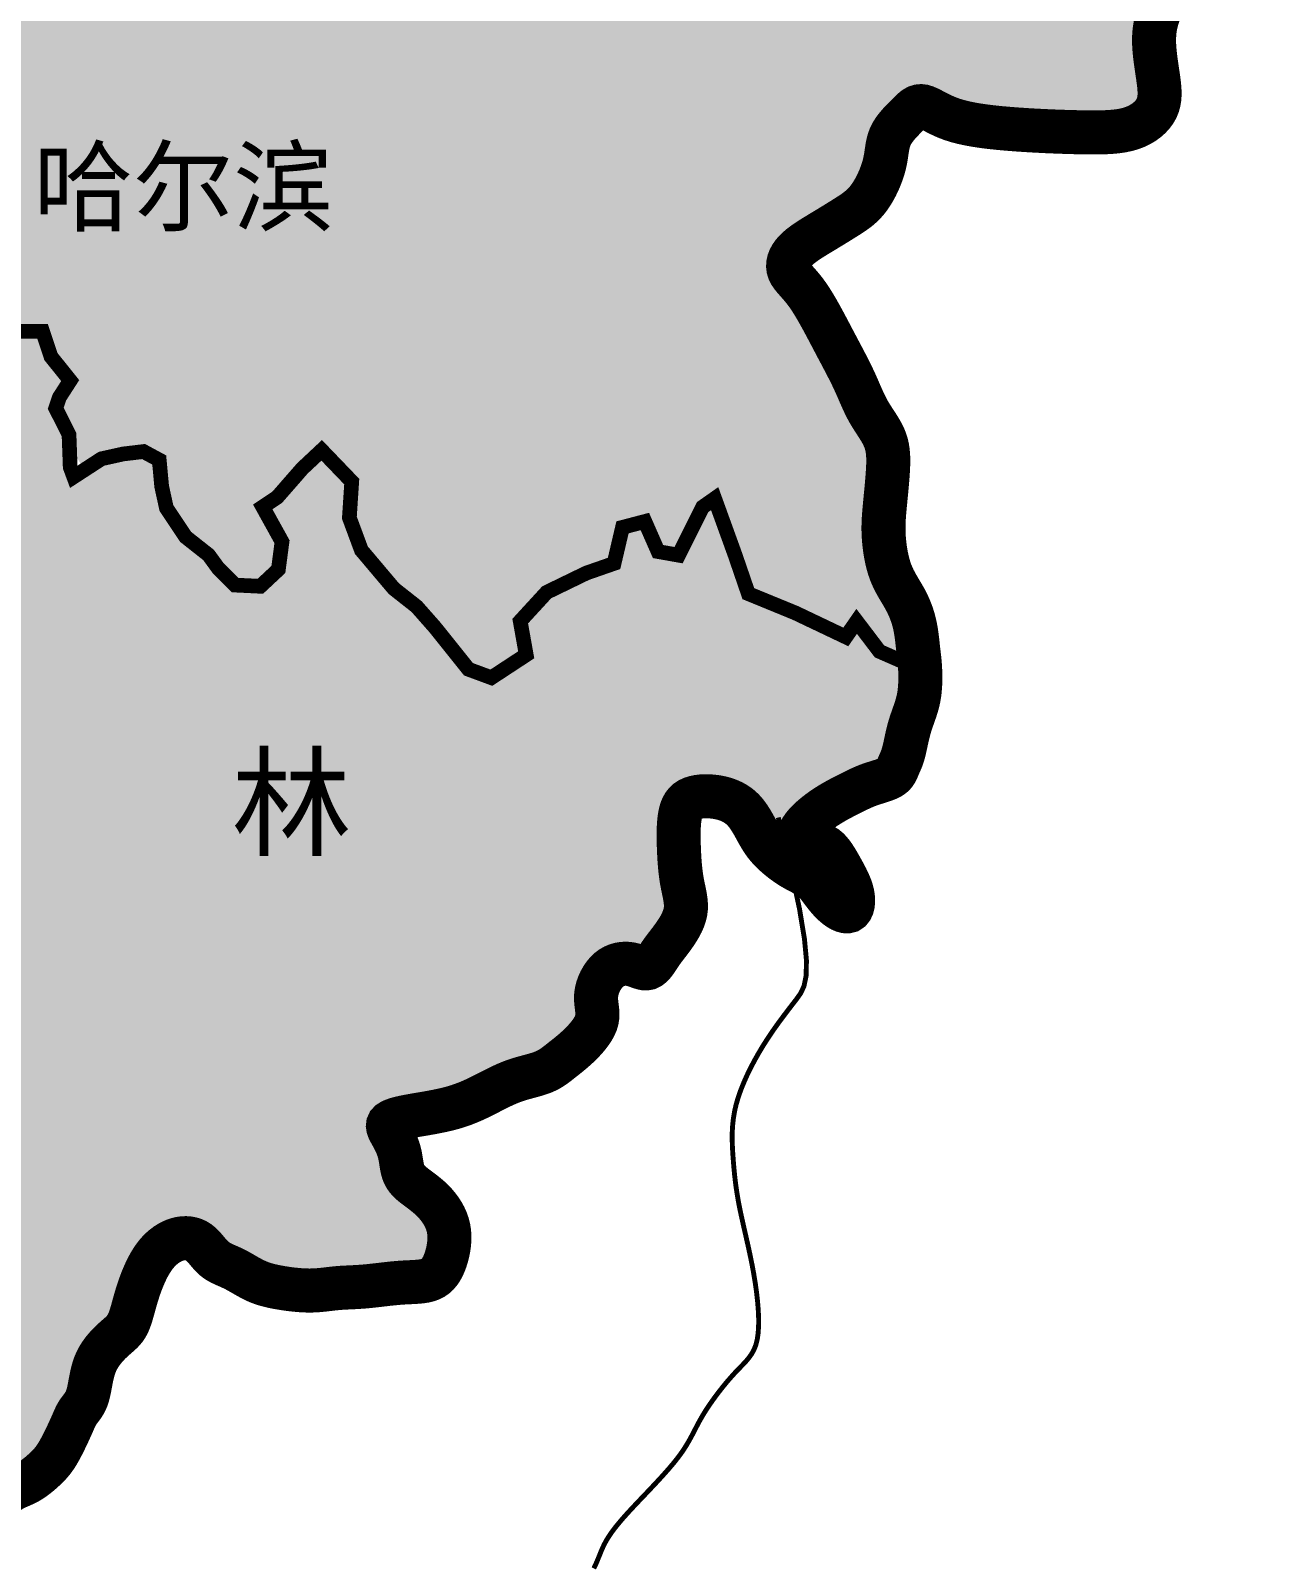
# Model space of a CAD drawing. Extents: x 13573007 to 22079938, y 2388446 to 8397471.
# Drawn here: x 20897008 to 21661062, y 6317948 to 7261167 of the extents above; entities that cross this region are included whole.
import ezdxf

# ---------------------------------------------------------------- set-up
doc = ezdxf.new("R2010")
doc.units = 0
doc.header["$MEASUREMENT"] = 0
doc.linetypes.add('ACAD_ISO05W100', pattern=[34, 24, -3, 0.5, -3, 0.5, -3])
for name, color, linetype in [('1东北综合经济区', 51, 'CONTINUOUS'), ('BOUNDY', 13, 'CONTINUOUS'), ('注记', 7, 'CONTINUOUS'), ('海岸线', 5, 'CONTINUOUS'), ('边界线', 222, 'ACAD_ISO05W100')]:
    doc.layers.add(name, color=color, linetype=linetype)
doc.styles.get("Standard").update_dxf_attribs({"font": 'simhei.ttf'})

msp = doc.modelspace()

# ---------------------------------------------------------------- hatches: boundary and pattern name
at = {"layer": '1东北综合经济区'}
for points in [[(21421748, 6879058), (21405121, 6895202), (21397757, 6891641), (21375043, 6899653), (21361356, 6903417), (21349064, 6909210), (21340257, 6913424), (21331724, 6925884), (21328043, 6941991), (21321392, 6959560), (21314979, 6970481), (21304158, 6952771), (21300220, 6944902), (21293601, 6940804), (21283811, 6942279), (21281186, 6953427), (21274623, 6958673), (21266746, 6958673), (21256901, 6942935), (21254276, 6935065), (21249333, 6929694), (21235898, 6925228), (21208988, 6912769), (21201112, 6901620), (21197831, 6885881), (21194789, 6869816), (21174361, 6865305), (21165572, 6870766), (21159106, 6878668), (21147949, 6889160), (21142041, 6894407), (21134165, 6901620), (21126289, 6911457), (21117757, 6920638), (21111193, 6928507), (21103317, 6939656), (21096275, 6953050), (21095441, 6970478), (21087565, 6993430), (21075134, 7000771), (21060655, 6987528), (21052779, 6980970), (21045577, 6968671), (21046215, 6951460), (21048185, 6933754), (21044246, 6923261), (21034401, 6920638), (21021452, 6922660), (21008804, 6933754), (20992736, 6948211), (20981785, 6969431), (20978297, 6983623), (20972390, 6996083), (20961232, 7002641), (20944167, 7000018), (20933665, 6992804), (20929071, 6992804), (20920758, 7006412), (20917257, 7022315), (20917257, 7030840), (20914661, 7058976), (20910037, 7070843), (20887721, 7076745), (20877220, 7078056), (20858641, 7083354), (20848733, 7084878), (20837839, 7078056), (20826025, 7070187), (20818149, 7068219), (20805679, 7064941), (20781394, 7062317), (20770893, 7068219), (20764329, 7073466), (20760391, 7078056), (20754949, 7092225), (20744101, 7109366), (20723141, 7102891), (20710946, 7095273), (20686938, 7084607), (20674219, 7091570), (20665030, 7096816), (20658467, 7098783), (20658467, 7100095), (20644028, 7090914), (20637631, 7085801), (20618891, 7079783), (20607291, 7083465), (20596621, 7089940), (20585426, 7095832), (20570326, 7104033), (20555464, 7128411), (20548985, 7140600), (20542126, 7163835), (20537044, 7182723), (20531793, 7198462), (20529168, 7205020), (20526139, 7205931), (20505793, 7207899), (20478883, 7200029), (20457880, 7195439), (20441471, 7195439), (20429001, 7195439), (20422305, 7203710), (20418213, 7213420), (20418213, 7223641), (20419747, 7232840), (20438160, 7244082), (20444810, 7251748), (20461688, 7264013), (20473959, 7269644), (20480454, 7277759), (20480101, 7293142), (20477544, 7302852), (20463734, 7308984), (20437259, 7299580), (20421456, 7286415), (20409006, 7278833), (20398904, 7273972), (20384470, 7296874), (20378155, 7309317), (20366043, 7323804), (20349649, 7346466), (20348653, 7361110), (20351210, 7368775), (20374424, 7408587), (20422035, 7467797), (20455971, 7508283), (20494120, 7548424), (20504250, 7555509), (20505769, 7555509), (20514380, 7550955), (20522484, 7537797), (20527704, 7529752), (20535146, 7520591), (20544263, 7518566), (20547302, 7521603), (20549835, 7526663), (20550341, 7541339), (20549328, 7554497), (20548552, 7568948), (20534653, 7630221), (20563480, 7688225), (20584576, 7716009), (20582332, 7833968), (20598216, 7882094), (20605823, 7904588), (20610376, 7924808), (20619002, 7949252), (20625583, 7978960), (20627706, 7992117), (20624946, 8003364), (20618365, 8016097), (20587793, 8045169), (20549957, 8084927), (20535732, 8087686), (20524480, 8084291), (20495763, 8053927), (20485248, 8041806), (20475694, 8035015), (20466140, 8031832), (20450854, 8026739), (20410940, 8023556), (20392682, 8023344), (20378033, 8019100), (20370602, 8014856), (20353578, 8004339), (20344700, 8001062), (20334722, 8003397), (20323174, 8009700), (20313337, 8019975), (20303947, 8025783), (20296794, 8036058), (20295625, 8048422), (20287851, 8070457), (20284721, 8081179), (20277028, 8108193), (20269874, 8124723), (20266744, 8148847), (20266744, 8151527), (20255119, 8158228), (20236340, 8158228), (20222479, 8165823), (20212642, 8169397), (20202358, 8170290), (20191180, 8167610), (20175531, 8157335), (20163906, 8153314), (20146792, 8159190), (20140145, 8163836), (20131540, 8169481), (20134498, 8185608), (20140145, 8199047), (20159776, 8231839), (20152605, 8248092), (20141271, 8276408), (20135550, 8292125), (20137695, 8297126), (20144446, 8309733), (20160441, 8317256), (20180199, 8323839), (20203251, 8330893), (20226774, 8331363), (20250296, 8335125), (20266291, 8339827), (20285579, 8345470), (20292166, 8347350), (20299222, 8350172), (20311454, 8350172), (20321804, 8352993), (20337328, 8351582), (20347678, 8351112), (20358499, 8345470), (20376846, 8342648), (20392371, 8339827), (20398342, 8334954), (20405543, 8330422), (20415893, 8326661), (20427061, 8324995), (20440541, 8319137), (20448746, 8313865), (20461054, 8315037), (20468087, 8315622), (20478608, 8317231), (20486533, 8319465), (20505025, 8315809), (20512341, 8311341), (20528191, 8304841), (20542619, 8298138), (20550951, 8291029), (20558876, 8285952), (20565582, 8282702), (20573304, 8277015), (20584277, 8272749), (20585293, 8267468), (20582059, 8264050), (20582059, 8258426), (20584522, 8250691), (20586985, 8246824), (20596876, 8241267), (20603379, 8238626), (20608256, 8234970), (20615775, 8227455), (20620042, 8221971), (20624309, 8217909), (20624309, 8212628), (20628577, 8202675), (20630609, 8194957), (20633877, 8190744), (20646962, 8183859), (20647287, 8174112), (20645987, 8166639), (20648587, 8158841), (20651838, 8150393), (20653229, 8144339), (20658506, 8137660), (20669716, 8125700), (20677843, 8119851), (20680769, 8114328), (20688245, 8109129), (20690846, 8098732), (20695722, 8094508), (20702548, 8082811), (20703198, 8073389), (20705064, 8061393), (20715602, 8057052), (20716323, 8042409), (20717731, 8032214), (20719842, 8025886), (20722305, 8019910), (20729614, 8011004), (20736832, 8003576), (20743416, 7997762), (20751157, 7991786), (20764017, 7981630), (20767189, 7976729), (20773823, 7966640), (20776707, 7954821), (20777194, 7937295), (20781610, 7928011), (20787089, 7917345), (20794011, 7911580), (20800068, 7907832), (20803817, 7903220), (20810450, 7895725), (20811893, 7886500), (20812181, 7873240), (20814777, 7865745), (20813500, 7859412), (20818814, 7851043), (20819680, 7845854), (20828043, 7832882), (20835350, 7824409), (20842560, 7817202), (20850855, 7807232), (20862818, 7801607), (20870536, 7804806), (20880375, 7804451), (20896495, 7806010), (20910015, 7806530), (20928218, 7806248), (20935428, 7811437), (20946099, 7813743), (20959077, 7808266), (20978978, 7799041), (21000320, 7792411), (21013875, 7794717), (21024835, 7796158), (21034641, 7798176), (21040986, 7805095), (21058578, 7790681), (21070115, 7782898), (21083958, 7772520), (21100123, 7755746), (21134605, 7740981), (21145160, 7738871), (21157474, 7742356), (21169010, 7740626), (21180258, 7738897), (21178102, 7729653), (21177750, 7719810), (21178454, 7714185), (21184873, 7700557), (21189199, 7695656), (21194390, 7694215), (21205926, 7689026), (21213425, 7682395), (21217751, 7669135), (21216309, 7657892), (21216309, 7650397), (21217463, 7643190), (21216021, 7637137), (21217174, 7630795), (21221500, 7622435), (21228711, 7612634), (21238517, 7599661), (21247215, 7587154), (21257886, 7579082), (21267980, 7573029), (21277498, 7571587), (21285285, 7572740), (21295379, 7575335), (21312395, 7581389), (21323643, 7582830), (21338929, 7586001), (21355080, 7589748), (21368635, 7594073), (21388824, 7598685), (21398918, 7605027), (21413915, 7606180), (21424010, 7609351), (21434847, 7616053), (21441769, 7620089), (21444648, 7627507), (21443500, 7647186), (21452440, 7653817), (21460227, 7661312), (21475801, 7674861), (21483300, 7682644), (21491087, 7686680), (21506950, 7690716), (21511276, 7692445), (21516179, 7693598), (21525119, 7702535), (21535791, 7708877), (21544154, 7715507), (21553383, 7721561), (21560017, 7730497), (21564920, 7734245), (21569823, 7738569), (21574437, 7744911), (21589248, 7752493), (21602227, 7762006), (21614051, 7762582), (21629625, 7768924), (21642027, 7769501), (21637341, 7755360), (21631359, 7744813), (21629248, 7737079), (21628896, 7726532), (21626433, 7707549), (21634528, 7698586), (21640585, 7694550), (21648949, 7688785), (21659331, 7675524), (21661062, 7663417), (21660774, 7649580), (21653275, 7638049), (21642892, 7627095), (21637124, 7624789), (21629566, 7616917), (21624991, 7611644), (21620769, 7605316), (21619819, 7594339), (21624151, 7588107), (21621838, 7582520), (21623280, 7568971), (21625011, 7559746), (21623569, 7550522), (21619531, 7546774), (21619819, 7535243), (21623569, 7514488), (21624434, 7503533), (21622415, 7491138), (21619999, 7470056), (21617692, 7452994), (21621845, 7441465), (21624613, 7429476), (21621383, 7423481), (21619999, 7411491), (21618615, 7399502), (21618615, 7388896), (21614463, 7375984), (21609388, 7369989), (21608465, 7358461), (21603390, 7345088), (21602468, 7336787), (21600622, 7326642), (21599700, 7300819), (21591395, 7288829), (21579471, 7268636), (21585014, 7249307), (21585014, 7235292), (21581324, 7214637), (21567301, 7207998), (21540733, 7201359), (21515640, 7206523), (21489810, 7210211), (21454385, 7216112), (21441101, 7220538), (21433721, 7215375), (21418961, 7193245), (21414533, 7165214), (21387964, 7150461), (21370990, 7134970), (21363610, 7125380), (21359920, 7112102), (21373204, 7086284), (21380584, 7075957), (21395344, 7055302), (21399772, 7038336), (21411374, 7026215), (21416747, 6994076), (21420326, 6978273), (21410282, 6962524), (21419588, 6950242), (21415159, 6936964), (21421064, 6928850), (21429920, 6912621), (21434348, 6891967), (21439800, 6869799)], [(20872656, 6382283), (20852045, 6407723), (20831433, 6445276), (20819309, 6470716), (20805972, 6497366), (20797485, 6519172), (20797485, 6547034), (20805972, 6562782), (20776874, 6562782), (20764750, 6583376), (20747776, 6631832), (20730801, 6651214), (20716052, 6688839), (20704545, 6709092), (20697041, 6706842), (20684533, 6679588), (20670098, 6666282), (20660268, 6676838), (20639005, 6716093), (20605735, 6727845), (20591726, 6744847), (20573715, 6753598), (20562208, 6724844), (20553703, 6737596), (20541946, 6768850), (20525814, 6806077), (20500798, 6849333), (20487290, 6871336), (20470029, 6893339), (20444014, 6879837), (20427503, 6867835), (20399236, 6853083), (20383226, 6862335), (20373470, 6888838), (20358923, 6907207), (20344414, 6943712), (20339870, 6979062), (20345373, 7018817), (20331365, 7059573), (20316856, 7083826), (20294092, 7094578), (20294331, 7125830), (20304026, 7137453), (20340938, 7114251), (20360253, 7116144), (20389718, 7103499), (20405728, 7121001), (20405978, 7159507), (20416480, 7174260), (20427949, 7188223), (20464764, 7194762), (20481017, 7200821), (20495072, 7202828), (20500426, 7203496), (20509796, 7206171), (20523452, 7209544), (20531214, 7198147), (20533221, 7186110), (20537934, 7177548), (20537906, 7167385), (20543261, 7152005), (20548985, 7140600), (20556988, 7124221), (20558655, 7117231), (20576056, 7099844), (20585426, 7095832), (20602158, 7085801), (20618891, 7079783), (20627592, 7080452), (20637631, 7085801), (20649009, 7091820), (20652355, 7095163), (20658379, 7097170), (20671096, 7090482), (20678458, 7084464), (20690505, 7085133), (20704560, 7091820), (20719954, 7100513), (20737622, 7107842), (20744101, 7109366), (20757112, 7077004), (20767821, 7068311), (20779199, 7064298), (20792585, 7059617), (20810656, 7060955), (20817349, 7066304), (20829396, 7072323), (20836089, 7078341), (20850818, 7085117), (20866207, 7078341), (20877585, 7077673), (20899671, 7073660), (20905026, 7071654), (20914396, 7056274), (20919081, 7050255), (20916747, 7036287), (20916404, 7028856), (20915856, 7022633), (20919081, 7006119), (20922427, 6995420), (20925252, 6990324), (20940217, 6999821), (20955656, 7001245), (20969908, 7000533), (20977309, 6985389), (20978648, 6977364), (20987349, 6957971), (20992736, 6948211), (21005420, 6938579), (21013451, 6931223), (21021452, 6922660), (21044238, 6922529), (21049593, 6929216), (21049593, 6937910), (21049593, 6948609), (21045577, 6959978), (21045577, 6968671), (21051601, 6977364), (21062979, 6988733), (21075134, 7000771), (21082679, 6993891), (21090041, 6986535), (21091380, 6977842), (21092049, 6969148), (21093388, 6959786), (21096065, 6947749), (21103876, 6933344), (21121498, 6915651), (21131843, 6905903), (21143585, 6892245), (21154963, 6879540), (21175786, 6865068), (21187663, 6867679), (21197128, 6873521), (21198467, 6883552), (21202482, 6903614), (21210514, 6911638), (21226380, 6920386), (21240394, 6927271), (21249333, 6929694), (21262719, 6949087), (21263388, 6953768), (21269412, 6959786), (21282128, 6948418), (21283811, 6942279), (21293601, 6940804), (21300199, 6945074), (21310238, 6962461), (21314979, 6970481), (21320442, 6964546), (21324293, 6948418), (21328043, 6941991), (21333664, 6923007), (21335671, 6916988), (21344624, 6911442), (21361356, 6903417), (21374742, 6902080), (21397757, 6891641), (21406784, 6894253), (21414230, 6884693), (21426947, 6876000), (21440241, 6869532), (21428286, 6840558), (21428286, 6827183), (21425318, 6815196), (21418212, 6805607), (21396829, 6801103), (21381435, 6796422), (21368049, 6785722), (21359587, 6766898), (21346796, 6770094), (21330097, 6795309), (21309134, 6801701), (21299896, 6798505), (21294211, 6792112), (21288171, 6783944), (21284618, 6775421), (21285684, 6761571), (21286394, 6744524), (21290303, 6729609), (21289947, 6723571), (21284263, 6710432), (21274314, 6697292), (21266853, 6696936), (21259391, 6695871), (21248811, 6697129), (21243758, 6690189), (21240205, 6682731), (21234875, 6673498), (21235941, 6666040), (21236652, 6656096), (21228480, 6645087), (21218531, 6638339), (21202187, 6628396), (21188217, 6624349), (21156951, 6609433), (21137764, 6605171), (21118933, 6600555), (21110761, 6593452), (21109215, 6589391), (21109925, 6578381), (21114899, 6569503), (21116676, 6559559), (21120229, 6551036), (21125559, 6546775), (21131243, 6540737), (21142258, 6527597), (21146166, 6514457), (21137994, 6501673), (21123782, 6500252), (21103174, 6497056), (21086120, 6497056), (21064802, 6495990), (21054143, 6495635), (21035667, 6502383), (21021099, 6511261), (21005821, 6525822), (20993386, 6525111), (20987346, 6526177), (20981305, 6526177), (20974555, 6523691), (20967093, 6517298), (20962474, 6509841), (20957500, 6502383), (20955368, 6494215), (20951105, 6480009), (20945775, 6464383), (20936182, 6457991), (20929431, 6449468), (20926944, 6438103), (20924102, 6425674), (20917351, 6416795), (20912596, 6400651), (20903714, 6386801), (20887370, 6373661), (20879198, 6379753), (20871166, 6383765)]]:
    msp.add_hatch(color=256, dxfattribs=at).paths.add_polyline_path(points)

# ---------------------------------------------------------------- linework, layer by layer
at = {"layer": 'BOUNDY', "linetype": 'Continuous', "ltscale": 5, "const_width": 27075, "flags": 128}
msp.add_lwpolyline([(20882058, 6362031), (20883719, 6363310), (20885334, 6364356), (20886912, 6365223), (20888464, 6365963), (20889998, 6366628), (20891525, 6367273), (20893055, 6367949), (20894597, 6368710), (20896156, 6369596), (20897722, 6370596), (20899279, 6371687), (20900811, 6372846), (20902303, 6374052), (20903739, 6375280), (20905103, 6376508), (20906381, 6377712), (20907562, 6378879), (20908659, 6380031), (20909691, 6381196), (20910676, 6382405), (20911632, 6383687), (20912578, 6385073), (20913533, 6386593), (20914515, 6388276), (20915536, 6390140), (20916583, 6392144), (20917635, 6394236), (20918673, 6396364), (20919677, 6398475), (20920627, 6400516), (20921503, 6402435), (20922285, 6404180), (20922960, 6405711), (20923546, 6407045), (20924067, 6408215), (20924547, 6409251), (20925010, 6410185), (20925481, 6411048), (20925983, 6411871), (20926542, 6412685), (20927174, 6413522), (20927865, 6414409), (20928595, 6415376), (20929341, 6416449), (20930083, 6417658), (20930801, 6419030), (20931471, 6420593), (20932075, 6422375), (20932599, 6424392), (20933067, 6426609), (20933515, 6428977), (20933974, 6431451), (20934479, 6433980), (20935062, 6436519), (20935759, 6439020), (20936601, 6441434), (20937613, 6443722), (20938773, 6445876), (20940050, 6447896), (20941414, 6449781), (20942833, 6451531), (20944276, 6453145), (20945713, 6454624), (20947111, 6455966), (20948445, 6457178), (20949709, 6458287), (20950901, 6459324), (20952020, 6460323), (20953065, 6461317), (20954034, 6462337), (20954926, 6463418), (20955739, 6464591), (20956475, 6465881), (20957143, 6467284), (20957754, 6468786), (20958319, 6470375), (20958850, 6472038), (20959358, 6473763), (20959855, 6475535), (20960352, 6477343), (20960860, 6479177), (20961386, 6481036), (20961938, 6482924), (20962522, 6484843), (20963147, 6486796), (20963818, 6488787), (20964543, 6490817), (20965330, 6492890), (20966184, 6495004), (20967107, 6497141), (20968102, 6499278), (20969170, 6501393), (20970313, 6503462), (20971531, 6505463), (20972826, 6507374), (20974201, 6509171), (20975654, 6510834), (20977177, 6512357), (20978761, 6513735), (20980394, 6514964), (20982068, 6516038), (20983771, 6516955), (20985493, 6517709), (20987225, 6518297), (20988956, 6518713), (20990675, 6518956), (20992371, 6519021), (20994031, 6518907), (20995646, 6518611), (20997204, 6518129), (20998693, 6517460), (21000103, 6516600), (21001426, 6515554), (21002679, 6514359), (21003880, 6513058), (21005051, 6511696), (21006210, 6510317), (21007379, 6508964), (21008577, 6507683), (21009823, 6506517), (21011135, 6505497), (21012508, 6504607), (21013935, 6503816), (21015410, 6503094), (21016924, 6502413), (21018471, 6501741), (21020044, 6501050), (21021634, 6500308), (21023235, 6499496), (21024845, 6498624), (21026459, 6497712), (21028077, 6496781), (21029694, 6495850), (21031309, 6494939), (21032918, 6494068), (21034520, 6493257), (21036115, 6492521), (21037720, 6491857), (21039357, 6491256), (21041047, 6490709), (21042811, 6490208), (21044670, 6489743), (21046645, 6489307), (21048758, 6488891), (21051020, 6488488), (21053407, 6488108), (21055884, 6487758), (21058418, 6487449), (21060975, 6487192), (21063521, 6486995), (21066021, 6486870), (21068442, 6486826), (21070759, 6486869), (21072980, 6486986), (21075122, 6487160), (21077201, 6487373), (21079234, 6487610), (21081239, 6487852), (21083232, 6488083), (21085230, 6488285), (21087250, 6488447), (21089303, 6488576), (21091400, 6488685), (21093555, 6488786), (21095778, 6488894), (21098081, 6489019), (21100475, 6489176), (21102972, 6489377), (21105578, 6489630), (21108274, 6489924), (21111036, 6490243), (21113840, 6490573), (21116660, 6490897), (21119474, 6491199), (21122255, 6491465), (21124981, 6491679), (21127628, 6491833), (21130183, 6491953), (21132635, 6492074), (21134973, 6492229), (21137186, 6492452), (21139261, 6492778), (21141189, 6493240), (21142957, 6493873), (21144558, 6494703), (21146001, 6495732), (21147300, 6496950), (21148466, 6498353), (21149514, 6499932), (21150455, 6501680), (21151303, 6503591), (21152070, 6505658), (21152765, 6507869), (21153370, 6510202), (21153864, 6512629), (21154226, 6515123), (21154434, 6517656), (21154466, 6520202), (21154301, 6522734), (21153917, 6525224), (21153300, 6527648), (21152465, 6529997), (21151436, 6532262), (21150235, 6534438), (21148886, 6536517), (21147412, 6538491), (21145835, 6540355), (21144179, 6542100), (21142468, 6543723), (21140729, 6545233), (21138991, 6546640), (21137282, 6547956), (21135630, 6549193), (21134064, 6550362), (21132612, 6551474), (21131302, 6552540), (21130156, 6553573), (21129166, 6554586), (21128319, 6555594), (21127599, 6556610), (21126994, 6557649), (21126488, 6558725), (21126067, 6559853), (21125718, 6561045), (21125425, 6562313), (21125171, 6563647), (21124941, 6565036), (21124716, 6566466), (21124480, 6567924), (21124215, 6569399), (21123905, 6570876), (21123532, 6572344), (21123085, 6573791), (21122571, 6575212), (21122002, 6576601), (21121392, 6577954), (21120753, 6579268), (21120097, 6580537), (21119439, 6581757), (21118789, 6582924), (21118166, 6584034), (21117605, 6585086), (21117147, 6586082), (21116830, 6587019), (21116697, 6587900), (21116786, 6588725), (21117137, 6589492), (21117792, 6590203), (21118780, 6590859), (21120090, 6591468), (21121704, 6592037), (21123600, 6592575), (21125758, 6593090), (21128159, 6593591), (21130783, 6594087), (21133609, 6594585), (21136614, 6595095), (21139766, 6595631), (21143028, 6596207), (21146366, 6596836), (21149742, 6597534), (21153123, 6598314), (21156472, 6599190), (21159753, 6600178), (21162936, 6601283), (21166010, 6602485), (21168971, 6603756), (21171811, 6605066), (21174526, 6606388), (21177111, 6607692), (21179559, 6608951), (21181865, 6610137), (21184030, 6611226), (21186075, 6612221), (21188026, 6613131), (21189910, 6613964), (21191755, 6614728), (21193587, 6615433), (21195432, 6616086), (21197318, 6616697), (21199263, 6617273), (21201250, 6617826), (21203253, 6618368), (21205247, 6618910), (21207207, 6619463), (21209106, 6620040), (21210920, 6620650), (21212623, 6621306), (21214198, 6622017), (21215660, 6622783), (21217035, 6623599), (21218345, 6624465), (21219617, 6625375), (21220873, 6626329), (21222138, 6627322), (21223437, 6628352), (21224788, 6629418), (21226191, 6630527), (21227640, 6631687), (21229129, 6632906), (21230653, 6634194), (21232204, 6635559), (21233778, 6637010), (21235369, 6638555), (21236964, 6640198), (21238531, 6641928), (21240029, 6643728), (21241421, 6645583), (21242667, 6647475), (21243726, 6649389), (21244562, 6651308), (21245133, 6653216), (21245418, 6655102), (21245470, 6656973), (21245355, 6658842), (21245143, 6660721), (21244903, 6662623), (21244703, 6664559), (21244612, 6666543), (21244699, 6668587), (21245017, 6670694), (21245563, 6672831), (21246316, 6674958), (21247257, 6677031), (21248368, 6679010), (21249628, 6680853), (21251019, 6682517), (21252521, 6683962), (21254114, 6685155), (21255778, 6686101), (21257490, 6686813), (21259230, 6687306), (21260976, 6687595), (21262705, 6687692), (21264398, 6687613), (21266031, 6687372), (21267588, 6686989), (21269069, 6686516), (21270478, 6686012), (21271820, 6685534), (21273099, 6685142), (21274319, 6684893), (21275485, 6684846), (21276601, 6685059), (21277672, 6685572), (21278699, 6686352), (21279687, 6687345), (21280638, 6688499), (21281555, 6689761), (21282440, 6691079), (21283297, 6692401), (21284128, 6693673), (21284939, 6694858), (21285743, 6695977), (21286555, 6697064), (21287392, 6698156), (21288269, 6699289), (21289202, 6700496), (21290207, 6701815), (21291300, 6703280), (21292484, 6704917), (21293724, 6706712), (21294970, 6708640), (21296173, 6710678), (21297285, 6712800), (21298258, 6714984), (21299042, 6717204), (21299590, 6719437), (21299867, 6721664), (21299904, 6723891), (21299743, 6726129), (21299429, 6728390), (21299006, 6730686), (21298519, 6733026), (21298011, 6735424), (21297526, 6737891), (21297100, 6740433), (21296736, 6743043), (21296429, 6745707), (21296173, 6748412), (21295962, 6751147), (21295792, 6753896), (21295656, 6756649), (21295549, 6759392), (21295468, 6762111), (21295419, 6764789), (21295410, 6767407), (21295451, 6769946), (21295550, 6772389), (21295714, 6774717), (21295954, 6776911), (21296277, 6778953), (21296693, 6780827), (21297218, 6782532), (21297869, 6784069), (21298662, 6785440), (21299614, 6786645), (21300743, 6787687), (21302064, 6788566), (21303596, 6789284), (21305345, 6789844), (21307281, 6790249), (21309365, 6790507), (21311556, 6790622), (21313816, 6790600), (21316105, 6790447), (21318382, 6790169), (21320609, 6789771), (21322752, 6789257), (21324803, 6788627), (21326761, 6787877), (21328624, 6787005), (21330390, 6786008), (21332057, 6784883), (21333625, 6783627), (21335091, 6782238), (21336455, 6780718), (21337727, 6779089), (21338915, 6777381), (21340030, 6775622), (21341082, 6773841), (21342082, 6772064), (21343038, 6770322), (21343961, 6768642), (21344863, 6767046), (21345760, 6765528), (21346667, 6764075), (21347604, 6762674), (21348585, 6761314), (21349629, 6759980), (21350753, 6758661), (21351974, 6757343), (21353302, 6756019), (21354723, 6754697), (21356215, 6753393), (21357757, 6752121), (21359328, 6750893), (21360906, 6749726), (21362471, 6748633), (21364001, 6747627), (21365479, 6746720), (21366898, 6745900), (21368258, 6745154), (21369558, 6744468), (21370794, 6743828), (21371967, 6743218), (21373073, 6742625), (21374112, 6742035), (21375085, 6741433), (21376003, 6740805), (21376880, 6740138), (21377731, 6739416), (21378571, 6738627), (21379413, 6737755), (21380272, 6736786), (21381162, 6735708), (21382096, 6734511), (21383076, 6733217), (21384105, 6731851), (21385184, 6730442), (21386313, 6729016), (21387496, 6727600), (21388732, 6726221), (21390024, 6724905), (21391369, 6723681), (21392743, 6722577), (21394120, 6721624), (21395473, 6720852), (21396776, 6720290), (21398001, 6719968), (21399121, 6719917), (21400109, 6720166), (21400944, 6720735), (21401618, 6721596), (21402129, 6722714), (21402478, 6724052), (21402661, 6725571), (21402676, 6727237), (21402523, 6729010), (21402199, 6730855), (21401707, 6732739), (21401064, 6734653), (21400292, 6736589), (21399412, 6738542), (21398447, 6740507), (21397418, 6742477), (21396346, 6744447), (21395253, 6746412), (21394157, 6748360), (21393055, 6750267), (21391943, 6752103), (21390815, 6753838), (21389664, 6755441), (21388484, 6756883), (21387271, 6758134), (21386018, 6759164), (21384723, 6759956), (21383393, 6760543), (21382040, 6760971), (21380675, 6761285), (21379311, 6761530), (21377957, 6761754), (21376625, 6762000), (21375326, 6762315), (21374078, 6762738), (21372921, 6763279), (21371900, 6763943), (21371061, 6764734), (21370450, 6765655), (21370113, 6766712), (21370096, 6767908), (21370444, 6769247), (21371188, 6770728), (21372295, 6772325), (21373715, 6774007), (21375401, 6775743), (21377304, 6777502), (21379374, 6779252), (21381564, 6780961), (21383824, 6782600), (21386112, 6784143), (21388401, 6785587), (21390673, 6786937), (21392908, 6788199), (21395086, 6789375), (21397187, 6790470), (21399192, 6791489), (21401081, 6792435), (21402841, 6793314), (21404493, 6794130), (21406063, 6794890), (21407578, 6795599), (21409064, 6796262), (21410548, 6796885), (21412058, 6797473), (21413620, 6798033), (21415250, 6798570), (21416923, 6799094), (21418605, 6799615), (21420259, 6800142), (21421850, 6800687), (21423342, 6801259), (21424701, 6801867), (21425890, 6802523), (21426885, 6803233), (21427703, 6803992), (21428374, 6804791), (21428925, 6805621), (21429385, 6806474), (21429782, 6807341), (21430145, 6808214), (21430503, 6809083), (21430878, 6809947), (21431271, 6810823), (21431679, 6811736), (21432096, 6812710), (21432520, 6813769), (21432944, 6814938), (21433366, 6816241), (21433781, 6817702), (21434186, 6819337), (21434591, 6821127), (21435004, 6823046), (21435436, 6825066), (21435897, 6827159), (21436396, 6829301), (21436945, 6831462), (21437553, 6833616), (21438224, 6835743), (21438942, 6837849), (21439682, 6839946), (21440423, 6842048), (21441141, 6844167), (21441813, 6846316), (21442417, 6848508), (21442929, 6850756), (21443332, 6853065), (21443632, 6855412), (21443840, 6857767), (21443969, 6860102), (21444028, 6862385), (21444030, 6864586), (21443987, 6866676), (21443909, 6868625), (21443807, 6870414), (21443685, 6872067), (21443546, 6873620), (21443393, 6875109), (21443228, 6876569), (21443055, 6878036), (21442877, 6879546), (21442695, 6881135), (21442511, 6882828), (21442319, 6884618), (21442110, 6886489), (21441874, 6888421), (21441605, 6890400), (21441291, 6892407), (21440927, 6894425), (21440501, 6896438), (21440008, 6898431), (21439445, 6900404), (21438810, 6902358), (21438103, 6904298), (21437324, 6906224), (21436470, 6908139), (21435541, 6910046), (21434535, 6911948), (21433457, 6913848), (21432325, 6915762), (21431163, 6917705), (21429995, 6919694), (21428844, 6921746), (21427734, 6923876), (21426690, 6926103), (21425734, 6928441), (21424885, 6930900), (21424143, 6933454), (21423502, 6936070), (21422957, 6938716), (21422502, 6941357), (21422131, 6943962), (21421840, 6946497), (21421623, 6948928), (21421475, 6951235), (21421390, 6953446), (21421365, 6955600), (21421396, 6957737), (21421477, 6959897), (21421606, 6962119), (21421778, 6964444), (21421987, 6966911), (21422231, 6969547), (21422498, 6972328), (21422779, 6975217), (21423065, 6978177), (21423345, 6981171), (21423609, 6984163), (21423848, 6987115), (21424051, 6989990), (21424207, 6992759), (21424298, 6995424), (21424303, 6997992), (21424202, 7000472), (21423976, 7002872), (21423604, 7005201), (21423066, 7007468), (21422343, 7009680), (21421424, 7011848), (21420336, 7013983), (21419117, 7016098), (21417804, 7018206), (21416433, 7020319), (21415044, 7022451), (21413671, 7024613), (21412353, 7026820), (21411118, 7029081), (21409953, 7031398), (21408836, 7033768), (21407748, 7036191), (21406665, 7038666), (21405567, 7041189), (21404433, 7043762), (21403240, 7046381), (21401971, 7049049), (21400622, 7051780), (21399193, 7054590), (21397685, 7057497), (21396096, 7060518), (21394427, 7063669), (21392678, 7066969), (21390848, 7070433), (21388941, 7074064), (21386971, 7077808), (21384954, 7081594), (21382909, 7085354), (21380853, 7089016), (21378803, 7092512), (21376775, 7095772), (21374789, 7098727), (21372861, 7101326), (21371020, 7103602), (21369293, 7105609), (21367709, 7107397), (21366297, 7109021), (21365083, 7110533), (21364098, 7111985), (21363368, 7113430), (21362917, 7114910), (21362742, 7116425), (21362835, 7117967), (21363187, 7119523), (21363790, 7121086), (21364635, 7122644), (21365714, 7124187), (21367019, 7125706), (21368537, 7127193), (21370242, 7128648), (21372104, 7130075), (21374093, 7131476), (21376178, 7132854), (21378330, 7134213), (21380519, 7135554), (21382714, 7136881), (21384890, 7138196), (21387039, 7139499), (21389155, 7140788), (21391235, 7142060), (21393275, 7143316), (21395271, 7144553), (21397218, 7145769), (21399112, 7146964), (21400951, 7148142), (21402735, 7149328), (21404469, 7150558), (21406154, 7151862), (21407795, 7153275), (21409393, 7154829), (21410952, 7156556), (21412475, 7158491), (21413961, 7160652), (21415394, 7163008), (21416758, 7165516), (21418031, 7168131), (21419197, 7170809), (21420235, 7173505), (21421128, 7176175), (21421857, 7178776), (21422415, 7181272), (21422843, 7183662), (21423193, 7185955), (21423519, 7188161), (21423873, 7190287), (21424307, 7192341), (21424875, 7194334), (21425630, 7196273), (21426606, 7198164), (21427777, 7200003), (21429095, 7201782), (21430516, 7203494), (21431994, 7205132), (21433483, 7206688), (21434938, 7208156), (21436313, 7209527), (21437576, 7210793), (21438749, 7211929), (21439864, 7212911), (21440957, 7213714), (21442062, 7214311), (21443214, 7214678), (21444445, 7214789), (21445791, 7214618), (21447282, 7214153), (21448940, 7213434), (21450780, 7212513), (21452820, 7211443), (21455077, 7210276), (21457567, 7209066), (21460307, 7207864), (21463316, 7206723), (21466606, 7205687), (21470182, 7204755), (21474046, 7203921), (21478198, 7203174), (21482641, 7202507), (21487375, 7201911), (21492402, 7201378), (21497724, 7200898), (21503327, 7200465), (21509139, 7200076), (21515074, 7199734), (21521044, 7199436), (21526963, 7199185), (21532744, 7198979), (21538300, 7198819), (21543544, 7198704), (21548410, 7198640), (21552905, 7198641), (21557059, 7198727), (21560899, 7198920), (21564455, 7199237), (21567754, 7199700), (21570824, 7200328), (21573695, 7201141), (21576387, 7202152), (21578894, 7203350), (21581201, 7204715), (21583293, 7206229), (21585158, 7207875), (21586781, 7209633), (21588147, 7211485), (21589243, 7213413), (21590062, 7215400), (21590628, 7217444), (21590972, 7219542), (21591125, 7221692), (21591119, 7223894), (21590984, 7226145), (21590753, 7228444), (21590457, 7230790), (21590123, 7233180), (21589769, 7235604), (21589406, 7238053), (21589048, 7240517), (21588708, 7242984), (21588399, 7245444), (21588133, 7247888), (21587925, 7250305), (21587786, 7252688), (21587730, 7255046), (21587769, 7257391), (21587914, 7259736), (21588179, 7262092), (21588576, 7264473), (21589117, 7266889), (21589815, 7269354), (21590676, 7271873), (21591677, 7274426), (21592790, 7276988)], dxfattribs=at)
at = {"layer": '海岸线', "linetype": 'Continuous', "ltscale": 5, "const_width": 3000, "flags": 128}
msp.add_lwpolyline([(21243246, 6316048), (21244436, 6318525), (21245499, 6320999), (21246495, 6323469), (21247485, 6325935), (21248530, 6328395), (21249692, 6330849), (21251024, 6333302), (21252552, 6335782), (21254296, 6338325), (21256276, 6340965), (21258510, 6343739), (21261019, 6346680), (21263821, 6349825), (21266937, 6353207), (21270365, 6356846), (21274026, 6360693), (21277820, 6364684), (21281648, 6368755), (21285409, 6372840), (21289004, 6376876), (21292333, 6380797), (21295297, 6384539), (21297827, 6388056), (21299984, 6391380), (21301857, 6394560), (21303540, 6397646), (21305123, 6400688), (21306698, 6403735), (21308355, 6406837), (21310188, 6410045), (21312262, 6413390), (21314553, 6416831), (21317010, 6420311), (21319583, 6423772), (21322222, 6427156), (21324879, 6430404), (21327502, 6433458), (21330042, 6436260), (21332453, 6438780), (21334710, 6441098), (21336789, 6443321), (21338669, 6445559), (21340327, 6447918), (21341741, 6450507), (21342890, 6453434), (21343750, 6456806), (21344308, 6460701), (21344581, 6465072), (21344594, 6469842), (21344371, 6474932), (21343937, 6480266), (21343318, 6485767), (21342538, 6491355), (21341623, 6496955), (21340598, 6502498), (21339492, 6507955), (21338337, 6513307), (21337162, 6518535), (21335998, 6523619), (21334876, 6528539), (21333826, 6533277), (21332878, 6537812), (21332056, 6542135), (21331353, 6546270), (21330755, 6550250), (21330248, 6554108), (21329819, 6557877), (21329454, 6561592), (21329139, 6565283), (21328860, 6568987), (21328611, 6572730), (21328424, 6576529), (21328336, 6580395), (21328387, 6584338), (21328615, 6588369), (21329059, 6592500), (21329758, 6596742), (21330751, 6601105), (21332063, 6605593), (21333668, 6610172), (21335528, 6614801), (21337605, 6619438), (21339859, 6624042), (21342251, 6628571), (21344743, 6632984), (21347296, 6637239), (21349876, 6641306), (21352471, 6645195), (21355075, 6648930), (21357680, 6652531), (21360280, 6656022), (21362867, 6659424), (21365435, 6662760), (21367977, 6666052), (21370427, 6669486), (21372486, 6673905), (21373799, 6680317), (21374008, 6689730), (21372756, 6703151), (21369686, 6721589), (21364442, 6746049), (21356666, 6777541)], dxfattribs=at)
at = {"layer": '边界线', "linetype": 'ACAD_ISO05W100', "ltscale": 0.3, "const_width": 9025, "flags": 128}
msp.add_lwpolyline([(20428132, 7193433), (20456956, 7193433), (20485832, 7199361), (20518402, 7210443), (20529484, 7207494), (20533906, 7194923), (20538329, 7170524), (20541294, 7159443), (20550191, 7136503), (20556851, 7124677), (20568662, 7105462), (20581253, 7097330), (20591606, 7092891), (20604926, 7082554), (20628599, 7080319), (20647850, 7089942), (20654509, 7101769), (20670794, 7091432), (20681876, 7083299), (20696705, 7089942), (20707787, 7094381), (20726257, 7105462), (20746236, 7111391), (20749202, 7101769), (20758099, 7077370), (20769909, 7067034), (20798057, 7059615), (20829586, 7073459), (20851022, 7086776), (20873967, 7076439), (20904300, 7076439), (20909451, 7060888), (20921313, 7046112), (20914654, 7035776), (20912416, 7029102), (20920585, 7012836), (20921313, 6992877), (20923499, 6986979), (20940564, 6998061), (20953832, 7001010), (20966422, 7002500), (20976048, 6997316), (20977557, 6981050), (20980470, 6967765), (20992333, 6950009), (21006381, 6938928), (21012312, 6930795), (21022666, 6920427), (21038222, 6919682), (21049305, 6930050), (21051542, 6947060), (21039679, 6968479), (21048576, 6974408), (21064081, 6992132), (21075943, 7003245), (21094414, 6984030), (21092957, 6961836), (21100345, 6941877), (21112207, 6927815), (21120324, 6918223), (21134372, 6907142), (21145454, 6894570), (21166213, 6868682), (21180261, 6863498), (21201697, 6877560), (21198003, 6898264), (21214288, 6915988), (21238690, 6927815), (21255703, 6933744), (21260906, 6955907), (21274642, 6959508), (21282758, 6941038), (21295349, 6938804), (21310177, 6968386), (21317566, 6973569), (21330156, 6938804), (21338273, 6915150), (21367149, 6903324), (21398210, 6888548), (21404870, 6898140), (21418918, 6879670), (21442591, 6869303)], dxfattribs=at)

# ---------------------------------------------------------------- texts
at = {"layer": '注记', "linetype": 'Continuous', "insert": (20898494, 7187888), "char_height": 45125, "attachment_point": 1}
msp.add_mtext('\\fￋￎￌﾣﾤ|b0|i0|c134|p54;哈尔滨', dxfattribs=at)
at = {"layer": '注记', "linetype": 'Continuous', "insert": (21020465, 6813763), "char_height": 54150, "width": 99277.51, "attachment_point": 1}
msp.add_mtext('\\fￋￎￌﾣﾤ|b0|i0|c134|p54;林', dxfattribs=at)

doc.saveas('drawing.dxf')
